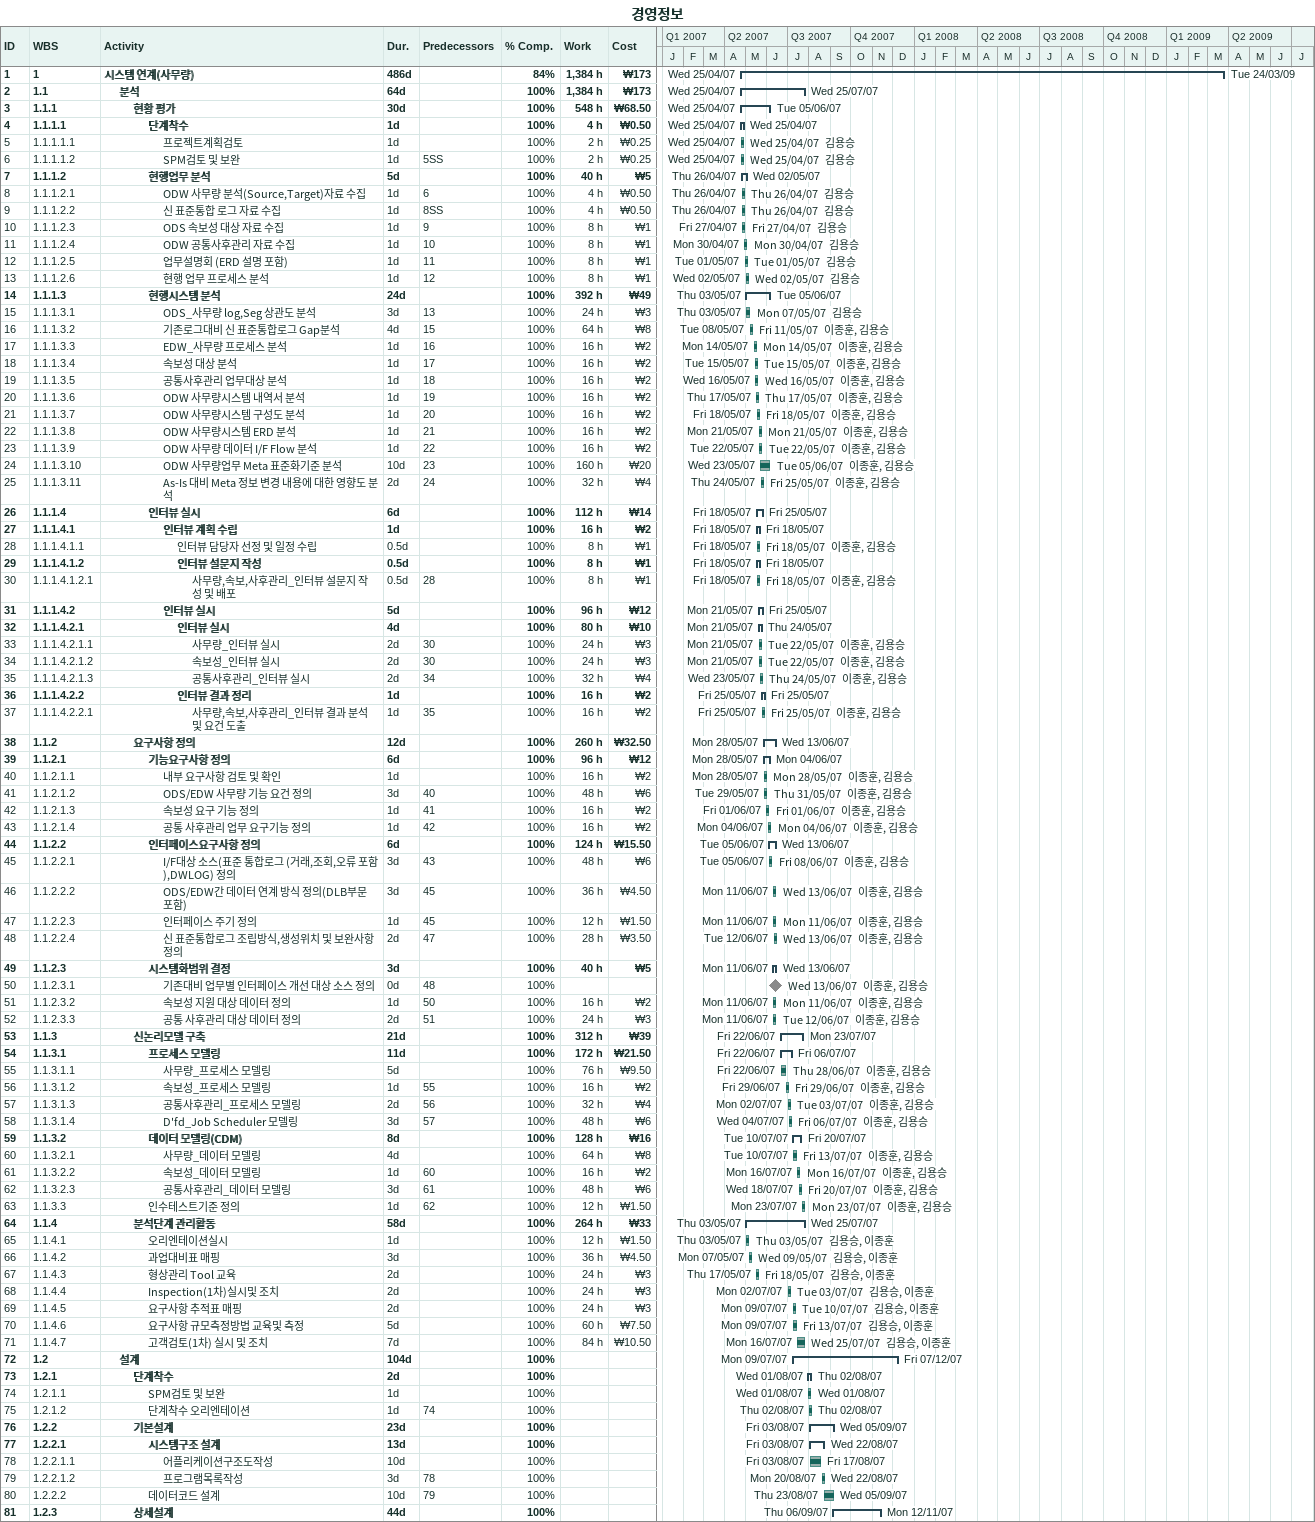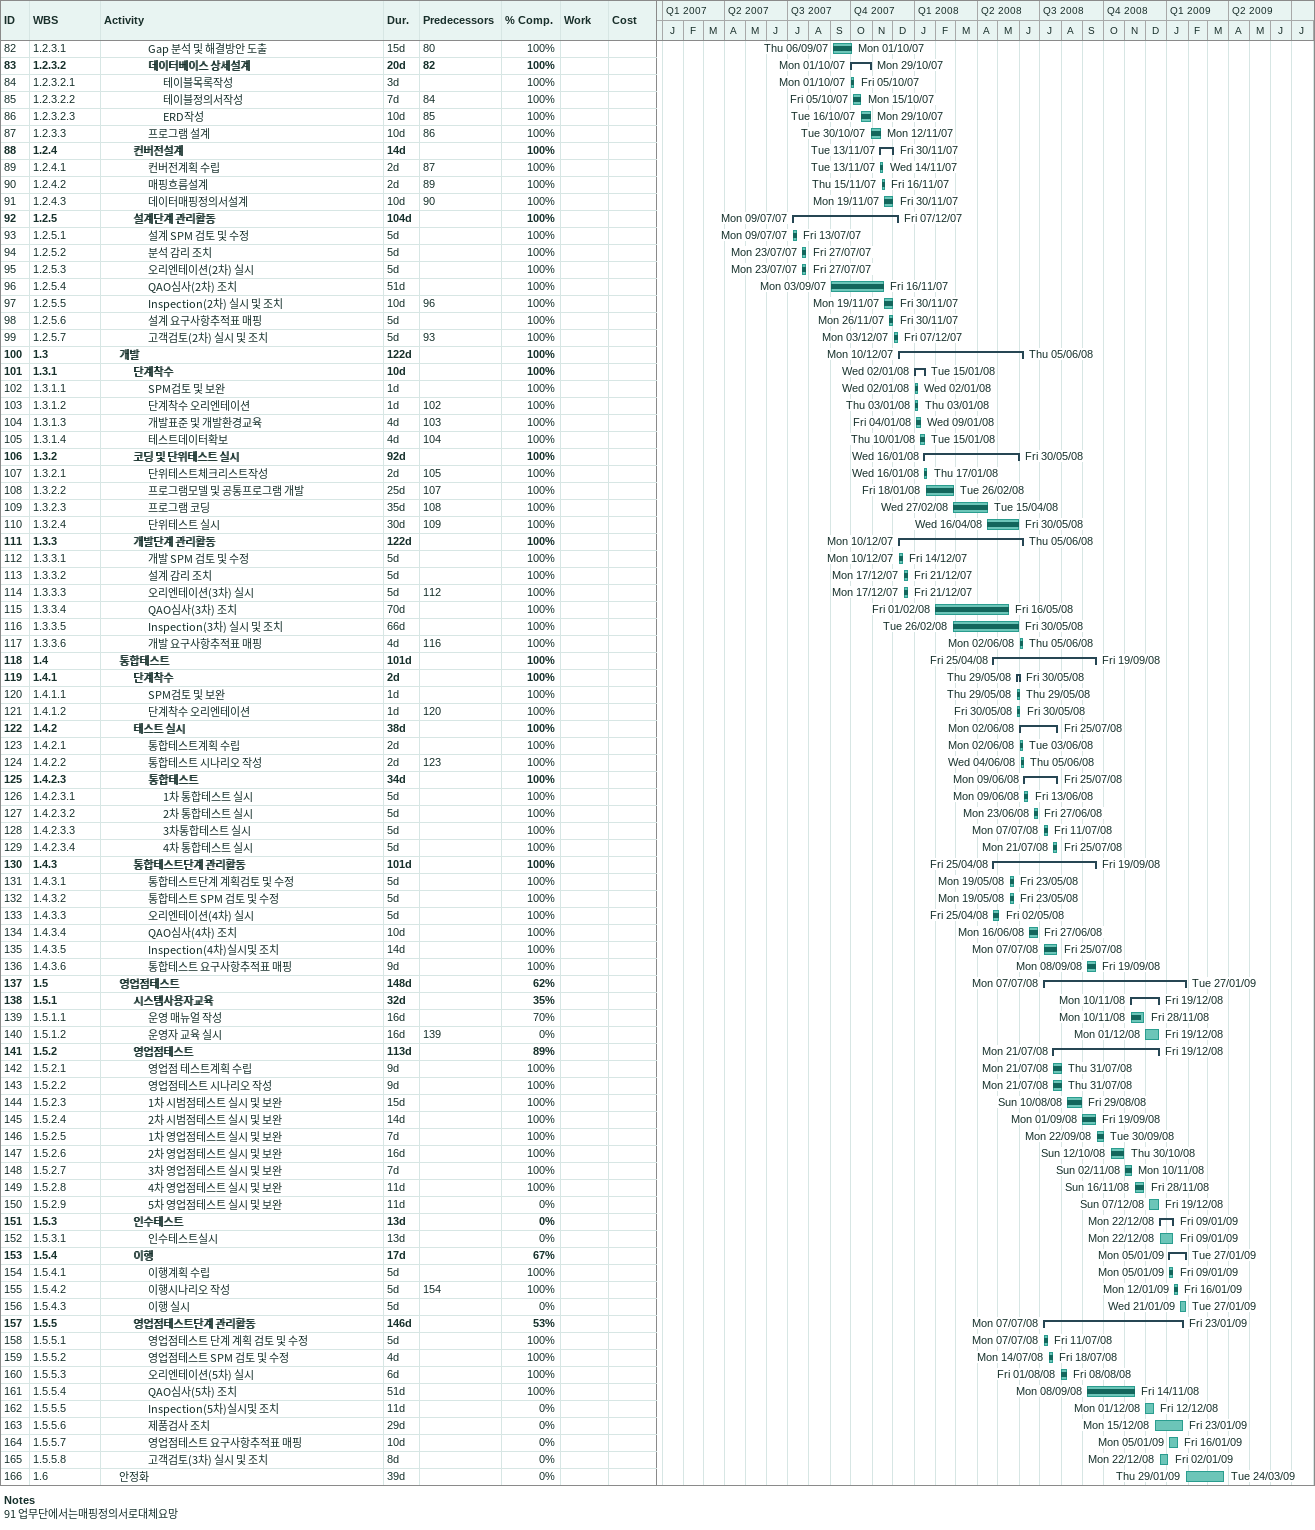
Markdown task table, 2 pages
경영정보

| ID | WBS | Task | Duration | Start | Finish | Predecessors | Resources | % complete | Work (h) | Cost (₩) |
|---|---|---|---|---|---|---|---|---|---|---|
| 1 | 1 | **시스템 연계(사무량)** | 486d | 2007-04-25 | 2009-03-24 |  |  | 84 | 1384 | 173 |
| 2 | 1.1 | **분석** | 64d | 2007-04-25 | 2007-07-25 |  |  | 100 | 1384 | 173 |
| 3 | 1.1.1 | **현황 평가** | 30d | 2007-04-25 | 2007-06-05 |  |  | 100 | 548 | 68.50 |
| 4 | 1.1.1.1 | **단계착수** | 1d | 2007-04-25 | 2007-04-25 |  |  | 100 | 4 | 0.50 |
| 5 | 1.1.1.1.1 | 프로젝트계획검토 | 1d | 2007-04-25 | 2007-04-25 |  | 김용승 | 100 | 2 | 0.25 |
| 6 | 1.1.1.1.2 | SPM검토 및 보완 | 1d | 2007-04-25 | 2007-04-25 | 5SS | 김용승 | 100 | 2 | 0.25 |
| 7 | 1.1.1.2 | **현행업무 분석** | 5d | 2007-04-26 | 2007-05-02 |  |  | 100 | 40 | 5 |
| 8 | 1.1.1.2.1 | ODW 사무량 분석(Source,Target)자료 수집 | 1d | 2007-04-26 | 2007-04-26 | 6 | 김용승 | 100 | 4 | 0.50 |
| 9 | 1.1.1.2.2 | 신 표준통합 로그 자료 수집 | 1d | 2007-04-26 | 2007-04-26 | 8SS | 김용승 | 100 | 4 | 0.50 |
| 10 | 1.1.1.2.3 | ODS 속보성 대상 자료 수집 | 1d | 2007-04-27 | 2007-04-27 | 9 | 김용승 | 100 | 8 | 1 |
| 11 | 1.1.1.2.4 | ODW 공통사후관리 자료 수집 | 1d | 2007-04-30 | 2007-04-30 | 10 | 김용승 | 100 | 8 | 1 |
| 12 | 1.1.1.2.5 | 업무설명회 (ERD 설명 포함) | 1d | 2007-05-01 | 2007-05-01 | 11 | 김용승 | 100 | 8 | 1 |
| 13 | 1.1.1.2.6 | 현행 업무 프로세스 분석 | 1d | 2007-05-02 | 2007-05-02 | 12 | 김용승 | 100 | 8 | 1 |
| 14 | 1.1.1.3 | **현행시스템 분석** | 24d | 2007-05-03 | 2007-06-05 |  |  | 100 | 392 | 49 |
| 15 | 1.1.1.3.1 | ODS_사무량 log,Seg 상관도 분석 | 3d | 2007-05-03 | 2007-05-07 | 13 | 김용승 | 100 | 24 | 3 |
| 16 | 1.1.1.3.2 | 기존로그대비 신 표준통합로그 Gap분석 | 4d | 2007-05-08 | 2007-05-11 | 15 | 이종훈, 김용승 | 100 | 64 | 8 |
| 17 | 1.1.1.3.3 | EDW_사무량 프로세스 분석 | 1d | 2007-05-14 | 2007-05-14 | 16 | 이종훈, 김용승 | 100 | 16 | 2 |
| 18 | 1.1.1.3.4 | 속보성 대상 분석 | 1d | 2007-05-15 | 2007-05-15 | 17 | 이종훈, 김용승 | 100 | 16 | 2 |
| 19 | 1.1.1.3.5 | 공통사후관리 업무대상 분석 | 1d | 2007-05-16 | 2007-05-16 | 18 | 이종훈, 김용승 | 100 | 16 | 2 |
| 20 | 1.1.1.3.6 | ODW 사무량시스템 내역서 분석 | 1d | 2007-05-17 | 2007-05-17 | 19 | 이종훈, 김용승 | 100 | 16 | 2 |
| 21 | 1.1.1.3.7 | ODW 사무량시스템 구성도 분석 | 1d | 2007-05-18 | 2007-05-18 | 20 | 이종훈, 김용승 | 100 | 16 | 2 |
| 22 | 1.1.1.3.8 | ODW 사무량시스템 ERD 분석 | 1d | 2007-05-21 | 2007-05-21 | 21 | 이종훈, 김용승 | 100 | 16 | 2 |
| 23 | 1.1.1.3.9 | ODW 사무량 데이터 I/F Flow 분석 | 1d | 2007-05-22 | 2007-05-22 | 22 | 이종훈, 김용승 | 100 | 16 | 2 |
| 24 | 1.1.1.3.10 | ODW 사무량업무 Meta 표준화기준 분석 | 10d | 2007-05-23 | 2007-06-05 | 23 | 이종훈, 김용승 | 100 | 160 | 20 |
| 25 | 1.1.1.3.11 | As-Is 대비 Meta 정보 변경 내용에 대한 영향도 분석 | 2d | 2007-05-24 | 2007-05-25 | 24 | 이종훈, 김용승 | 100 | 32 | 4 |
| 26 | 1.1.1.4 | **인터뷰 실시** | 6d | 2007-05-18 | 2007-05-25 |  |  | 100 | 112 | 14 |
| 27 | 1.1.1.4.1 | **인터뷰 계획 수립** | 1d | 2007-05-18 | 2007-05-18 |  |  | 100 | 16 | 2 |
| 28 | 1.1.1.4.1.1 | 인터뷰 담당자 선정 및 일정 수립 | 0.5d | 2007-05-18 | 2007-05-18 |  | 이종훈, 김용승 | 100 | 8 | 1 |
| 29 | 1.1.1.4.1.2 | **인터뷰 설문지 작성** | 0.5d | 2007-05-18 | 2007-05-18 |  |  | 100 | 8 | 1 |
| 30 | 1.1.1.4.1.2.1 | 사무량,속보,사후관리_인터뷰 설문지 작성 및 배포 | 0.5d | 2007-05-18 | 2007-05-18 | 28 | 이종훈, 김용승 | 100 | 8 | 1 |
| 31 | 1.1.1.4.2 | **인터뷰 실시** | 5d | 2007-05-21 | 2007-05-25 |  |  | 100 | 96 | 12 |
| 32 | 1.1.1.4.2.1 | **인터뷰 실시** | 4d | 2007-05-21 | 2007-05-24 |  |  | 100 | 80 | 10 |
| 33 | 1.1.1.4.2.1.1 | 사무량_인터뷰 실시 | 2d | 2007-05-21 | 2007-05-22 | 30 | 이종훈, 김용승 | 100 | 24 | 3 |
| 34 | 1.1.1.4.2.1.2 | 속보성_인터뷰 실시 | 2d | 2007-05-21 | 2007-05-22 | 30 | 이종훈, 김용승 | 100 | 24 | 3 |
| 35 | 1.1.1.4.2.1.3 | 공통사후관리_인터뷰 실시 | 2d | 2007-05-23 | 2007-05-24 | 34 | 이종훈, 김용승 | 100 | 32 | 4 |
| 36 | 1.1.1.4.2.2 | **인터뷰 결과 정리** | 1d | 2007-05-25 | 2007-05-25 |  |  | 100 | 16 | 2 |
| 37 | 1.1.1.4.2.2.1 | 사무량,속보,사후관리_인터뷰 결과 분석 및 요건 도출 | 1d | 2007-05-25 | 2007-05-25 | 35 | 이종훈, 김용승 | 100 | 16 | 2 |
| 38 | 1.1.2 | **요구사항 정의** | 12d | 2007-05-28 | 2007-06-13 |  |  | 100 | 260 | 32.50 |
| 39 | 1.1.2.1 | **기능요구사항 정의** | 6d | 2007-05-28 | 2007-06-04 |  |  | 100 | 96 | 12 |
| 40 | 1.1.2.1.1 | 내부 요구사항 검토 및 확인 | 1d | 2007-05-28 | 2007-05-28 |  | 이종훈, 김용승 | 100 | 16 | 2 |
| 41 | 1.1.2.1.2 | ODS/EDW 사무량 기능 요건 정의 | 3d | 2007-05-29 | 2007-05-31 | 40 | 이종훈, 김용승 | 100 | 48 | 6 |
| 42 | 1.1.2.1.3 | 속보성 요구 기능 정의 | 1d | 2007-06-01 | 2007-06-01 | 41 | 이종훈, 김용승 | 100 | 16 | 2 |
| 43 | 1.1.2.1.4 | 공통 사후관리 업무 요구기능 정의 | 1d | 2007-06-04 | 2007-06-04 | 42 | 이종훈, 김용승 | 100 | 16 | 2 |
| 44 | 1.1.2.2 | **인터페이스요구사항 정의** | 6d | 2007-06-05 | 2007-06-13 |  |  | 100 | 124 | 15.50 |
| 45 | 1.1.2.2.1 | I/F대상 소스(표준 통합로그 (거래,조회,오류 포함),DWLOG) 정의 | 3d | 2007-06-05 | 2007-06-08 | 43 | 이종훈, 김용승 | 100 | 48 | 6 |
| 46 | 1.1.2.2.2 | ODS/EDW간 데이터 연계 방식 정의(DLB부문 포함) | 3d | 2007-06-11 | 2007-06-13 | 45 | 이종훈, 김용승 | 100 | 36 | 4.50 |
| 47 | 1.1.2.2.3 | 인터페이스 주기 정의 | 1d | 2007-06-11 | 2007-06-11 | 45 | 이종훈, 김용승 | 100 | 12 | 1.50 |
| 48 | 1.1.2.2.4 | 신 표준통합로그 조립방식,생성위치 및 보완사항 정의 | 2d | 2007-06-12 | 2007-06-13 | 47 | 이종훈, 김용승 | 100 | 28 | 3.50 |
| 49 | 1.1.2.3 | **시스템화범위 결정** | 3d | 2007-06-11 | 2007-06-13 |  |  | 100 | 40 | 5 |
| 50 | 1.1.2.3.1 | 기존대비 업무별 인터페이스 개선 대상 소스 정의 | 0d | 2007-06-13 | 2007-06-13 | 48 | 이종훈, 김용승 | 100 |  |  |
| 51 | 1.1.2.3.2 | 속보성 지원 대상 데이터 정의 | 1d | 2007-06-11 | 2007-06-11 | 50 | 이종훈, 김용승 | 100 | 16 | 2 |
| 52 | 1.1.2.3.3 | 공통 사후관리 대상 데이터 정의 | 2d | 2007-06-11 | 2007-06-12 | 51 | 이종훈, 김용승 | 100 | 24 | 3 |
| 53 | 1.1.3 | **신논리모델 구축** | 21d | 2007-06-22 | 2007-07-23 |  |  | 100 | 312 | 39 |
| 54 | 1.1.3.1 | **프로세스 모델링** | 11d | 2007-06-22 | 2007-07-06 |  |  | 100 | 172 | 21.50 |
| 55 | 1.1.3.1.1 | 사무량_프로세스 모델링 | 5d | 2007-06-22 | 2007-06-28 |  | 이종훈, 김용승 | 100 | 76 | 9.50 |
| 56 | 1.1.3.1.2 | 속보성_프로세스 모델링 | 1d | 2007-06-29 | 2007-06-29 | 55 | 이종훈, 김용승 | 100 | 16 | 2 |
| 57 | 1.1.3.1.3 | 공통사후관리_프로세스 모델링 | 2d | 2007-07-02 | 2007-07-03 | 56 | 이종훈, 김용승 | 100 | 32 | 4 |
| 58 | 1.1.3.1.4 | D'fd_Job Scheduler 모델링 | 3d | 2007-07-04 | 2007-07-06 | 57 | 이종훈, 김용승 | 100 | 48 | 6 |
| 59 | 1.1.3.2 | **데이터 모델링(CDM)** | 8d | 2007-07-10 | 2007-07-20 |  |  | 100 | 128 | 16 |
| 60 | 1.1.3.2.1 | 사무량_데이터 모델링 | 4d | 2007-07-10 | 2007-07-13 |  | 이종훈, 김용승 | 100 | 64 | 8 |
| 61 | 1.1.3.2.2 | 속보성_데이터 모델링 | 1d | 2007-07-16 | 2007-07-16 | 60 | 이종훈, 김용승 | 100 | 16 | 2 |
| 62 | 1.1.3.2.3 | 공통사후관리_데이터 모델링 | 3d | 2007-07-18 | 2007-07-20 | 61 | 이종훈, 김용승 | 100 | 48 | 6 |
| 63 | 1.1.3.3 | 인수테스트기준 정의 | 1d | 2007-07-23 | 2007-07-23 | 62 | 이종훈, 김용승 | 100 | 12 | 1.50 |
| 64 | 1.1.4 | **분석단계 관리활동** | 58d | 2007-05-03 | 2007-07-25 |  |  | 100 | 264 | 33 |
| 65 | 1.1.4.1 | 오리엔테이션실시 | 1d | 2007-05-03 | 2007-05-03 |  | 김용승, 이종훈 | 100 | 12 | 1.50 |
| 66 | 1.1.4.2 | 과업대비표 매핑 | 3d | 2007-05-07 | 2007-05-09 |  | 김용승, 이종훈 | 100 | 36 | 4.50 |
| 67 | 1.1.4.3 | 형상관리 Tool 교육 | 2d | 2007-05-17 | 2007-05-18 |  | 김용승, 이종훈 | 100 | 24 | 3 |
| 68 | 1.1.4.4 | Inspection(1차)실시및 조치 | 2d | 2007-07-02 | 2007-07-03 |  | 김용승, 이종훈 | 100 | 24 | 3 |
| 69 | 1.1.4.5 | 요구사항 추적표 매핑 | 2d | 2007-07-09 | 2007-07-10 |  | 김용승, 이종훈 | 100 | 24 | 3 |
| 70 | 1.1.4.6 | 요구사항 규모측정방법 교육및 측정 | 5d | 2007-07-09 | 2007-07-13 |  | 김용승, 이종훈 | 100 | 60 | 7.50 |
| 71 | 1.1.4.7 | 고객검토(1차) 실시 및 조치 | 7d | 2007-07-16 | 2007-07-25 |  | 김용승, 이종훈 | 100 | 84 | 10.50 |
| 72 | 1.2 | **설계** | 104d | 2007-07-09 | 2007-12-07 |  |  | 100 |  |  |
| 73 | 1.2.1 | **단계착수** | 2d | 2007-08-01 | 2007-08-02 |  |  | 100 |  |  |
| 74 | 1.2.1.1 | SPM검토 및 보완 | 1d | 2007-08-01 | 2007-08-01 |  |  | 100 |  |  |
| 75 | 1.2.1.2 | 단계착수 오리엔테이션 | 1d | 2007-08-02 | 2007-08-02 | 74 |  | 100 |  |  |
| 76 | 1.2.2 | **기본설계** | 23d | 2007-08-03 | 2007-09-05 |  |  | 100 |  |  |
| 77 | 1.2.2.1 | **시스템구조 설계** | 13d | 2007-08-03 | 2007-08-22 |  |  | 100 |  |  |
| 78 | 1.2.2.1.1 | 어플리케이션구조도작성 | 10d | 2007-08-03 | 2007-08-17 |  |  | 100 |  |  |
| 79 | 1.2.2.1.2 | 프로그램목록작성 | 3d | 2007-08-20 | 2007-08-22 | 78 |  | 100 |  |  |
| 80 | 1.2.2.2 | 데이터코드 설계 | 10d | 2007-08-23 | 2007-09-05 | 79 |  | 100 |  |  |
| 81 | 1.2.3 | **상세설계** | 44d | 2007-09-06 | 2007-11-12 |  |  | 100 |  |  |
| 82 | 1.2.3.1 | Gap 분석 및 해결방안 도출 | 15d | 2007-09-06 | 2007-10-01 | 80 |  | 100 |  |  |
| 83 | 1.2.3.2 | **데이터베이스 상세설계** | 20d | 2007-10-01 | 2007-10-29 | 82 |  | 100 |  |  |
| 84 | 1.2.3.2.1 | 테이블목록작성 | 3d | 2007-10-01 | 2007-10-05 |  |  | 100 |  |  |
| 85 | 1.2.3.2.2 | 테이블정의서작성 | 7d | 2007-10-05 | 2007-10-15 | 84 |  | 100 |  |  |
| 86 | 1.2.3.2.3 | ERD작성 | 10d | 2007-10-16 | 2007-10-29 | 85 |  | 100 |  |  |
| 87 | 1.2.3.3 | 프로그램 설계 | 10d | 2007-10-30 | 2007-11-12 | 86 |  | 100 |  |  |
| 88 | 1.2.4 | **컨버전설계** | 14d | 2007-11-13 | 2007-11-30 |  |  | 100 |  |  |
| 89 | 1.2.4.1 | 컨버전계획 수립 | 2d | 2007-11-13 | 2007-11-14 | 87 |  | 100 |  |  |
| 90 | 1.2.4.2 | 매핑흐름설계 | 2d | 2007-11-15 | 2007-11-16 | 89 |  | 100 |  |  |
| 91 | 1.2.4.3 | 데이터매핑정의서설계 | 10d | 2007-11-19 | 2007-11-30 | 90 |  | 100 |  |  |
| 92 | 1.2.5 | **설계단계 관리활동** | 104d | 2007-07-09 | 2007-12-07 |  |  | 100 |  |  |
| 93 | 1.2.5.1 | 설계 SPM 검토 및 수정 | 5d | 2007-07-09 | 2007-07-13 |  |  | 100 |  |  |
| 94 | 1.2.5.2 | 분석 감리 조치 | 5d | 2007-07-23 | 2007-07-27 |  |  | 100 |  |  |
| 95 | 1.2.5.3 | 오리엔테이션(2차) 실시 | 5d | 2007-07-23 | 2007-07-27 |  |  | 100 |  |  |
| 96 | 1.2.5.4 | QAO심사(2차) 조치 | 51d | 2007-09-03 | 2007-11-16 |  |  | 100 |  |  |
| 97 | 1.2.5.5 | Inspection(2차) 실시 및 조치 | 10d | 2007-11-19 | 2007-11-30 | 96 |  | 100 |  |  |
| 98 | 1.2.5.6 | 설계 요구사항추적표 매핑 | 5d | 2007-11-26 | 2007-11-30 |  |  | 100 |  |  |
| 99 | 1.2.5.7 | 고객검토(2차) 실시 및 조치 | 5d | 2007-12-03 | 2007-12-07 | 93 |  | 100 |  |  |
| 100 | 1.3 | **개발** | 122d | 2007-12-10 | 2008-06-05 |  |  | 100 |  |  |
| 101 | 1.3.1 | **단계착수** | 10d | 2008-01-02 | 2008-01-15 |  |  | 100 |  |  |
| 102 | 1.3.1.1 | SPM검토 및 보완 | 1d | 2008-01-02 | 2008-01-02 |  |  | 100 |  |  |
| 103 | 1.3.1.2 | 단계착수 오리엔테이션 | 1d | 2008-01-03 | 2008-01-03 | 102 |  | 100 |  |  |
| 104 | 1.3.1.3 | 개발표준 및 개발환경교육 | 4d | 2008-01-04 | 2008-01-09 | 103 |  | 100 |  |  |
| 105 | 1.3.1.4 | 테스트데이터확보 | 4d | 2008-01-10 | 2008-01-15 | 104 |  | 100 |  |  |
| 106 | 1.3.2 | **코딩 및 단위테스트 실시** | 92d | 2008-01-16 | 2008-05-30 |  |  | 100 |  |  |
| 107 | 1.3.2.1 | 단위테스트체크리스트작성 | 2d | 2008-01-16 | 2008-01-17 | 105 |  | 100 |  |  |
| 108 | 1.3.2.2 | 프로그램모델 및 공통프로그램 개발 | 25d | 2008-01-18 | 2008-02-26 | 107 |  | 100 |  |  |
| 109 | 1.3.2.3 | 프로그램 코딩 | 35d | 2008-02-27 | 2008-04-15 | 108 |  | 100 |  |  |
| 110 | 1.3.2.4 | 단위테스트 실시 | 30d | 2008-04-16 | 2008-05-30 | 109 |  | 100 |  |  |
| 111 | 1.3.3 | **개발단계 관리활동** | 122d | 2007-12-10 | 2008-06-05 |  |  | 100 |  |  |
| 112 | 1.3.3.1 | 개발 SPM 검토 및 수정 | 5d | 2007-12-10 | 2007-12-14 |  |  | 100 |  |  |
| 113 | 1.3.3.2 | 설계 감리 조치 | 5d | 2007-12-17 | 2007-12-21 |  |  | 100 |  |  |
| 114 | 1.3.3.3 | 오리엔테이션(3차) 실시 | 5d | 2007-12-17 | 2007-12-21 | 112 |  | 100 |  |  |
| 115 | 1.3.3.4 | QAO심사(3차) 조치 | 70d | 2008-02-01 | 2008-05-16 |  |  | 100 |  |  |
| 116 | 1.3.3.5 | Inspection(3차) 실시 및 조치 | 66d | 2008-02-26 | 2008-05-30 |  |  | 100 |  |  |
| 117 | 1.3.3.6 | 개발 요구사항추적표 매핑 | 4d | 2008-06-02 | 2008-06-05 | 116 |  | 100 |  |  |
| 118 | 1.4 | **통합테스트** | 101d | 2008-04-25 | 2008-09-19 |  |  | 100 |  |  |
| 119 | 1.4.1 | **단계착수** | 2d | 2008-05-29 | 2008-05-30 |  |  | 100 |  |  |
| 120 | 1.4.1.1 | SPM검토 및 보완 | 1d | 2008-05-29 | 2008-05-29 |  |  | 100 |  |  |
| 121 | 1.4.1.2 | 단계착수 오리엔테이션 | 1d | 2008-05-30 | 2008-05-30 | 120 |  | 100 |  |  |
| 122 | 1.4.2 | **테스트 실시** | 38d | 2008-06-02 | 2008-07-25 |  |  | 100 |  |  |
| 123 | 1.4.2.1 | 통합테스트계획 수립 | 2d | 2008-06-02 | 2008-06-03 |  |  | 100 |  |  |
| 124 | 1.4.2.2 | 통합테스트 시나리오 작성 | 2d | 2008-06-04 | 2008-06-05 | 123 |  | 100 |  |  |
| 125 | 1.4.2.3 | **통합테스트** | 34d | 2008-06-09 | 2008-07-25 |  |  | 100 |  |  |
| 126 | 1.4.2.3.1 | 1차 통합테스트 실시 | 5d | 2008-06-09 | 2008-06-13 |  |  | 100 |  |  |
| 127 | 1.4.2.3.2 | 2차 통합테스트 실시 | 5d | 2008-06-23 | 2008-06-27 |  |  | 100 |  |  |
| 128 | 1.4.2.3.3 | 3차통합테스트 실시 | 5d | 2008-07-07 | 2008-07-11 |  |  | 100 |  |  |
| 129 | 1.4.2.3.4 | 4차 통합테스트 실시 | 5d | 2008-07-21 | 2008-07-25 |  |  | 100 |  |  |
| 130 | 1.4.3 | **통합테스트단계 관리활동** | 101d | 2008-04-25 | 2008-09-19 |  |  | 100 |  |  |
| 131 | 1.4.3.1 | 통합테스트단계 계획검토 및 수정 | 5d | 2008-05-19 | 2008-05-23 |  |  | 100 |  |  |
| 132 | 1.4.3.2 | 통합테스트 SPM 검토 및 수정 | 5d | 2008-05-19 | 2008-05-23 |  |  | 100 |  |  |
| 133 | 1.4.3.3 | 오리엔테이션(4차) 실시 | 5d | 2008-04-25 | 2008-05-02 |  |  | 100 |  |  |
| 134 | 1.4.3.4 | QAO심사(4차) 조치 | 10d | 2008-06-16 | 2008-06-27 |  |  | 100 |  |  |
| 135 | 1.4.3.5 | Inspection(4차)실시및 조치 | 14d | 2008-07-07 | 2008-07-25 |  |  | 100 |  |  |
| 136 | 1.4.3.6 | 통합테스트 요구사항추적표 매핑 | 9d | 2008-09-08 | 2008-09-19 |  |  | 100 |  |  |
| 137 | 1.5 | **영업점테스트** | 148d | 2008-07-07 | 2009-01-27 |  |  | 62 |  |  |
| 138 | 1.5.1 | **시스템사용자교육** | 32d | 2008-11-10 | 2008-12-19 |  |  | 35 |  |  |
| 139 | 1.5.1.1 | 운영 매뉴얼 작성 | 16d | 2008-11-10 | 2008-11-28 |  |  | 70 |  |  |
| 140 | 1.5.1.2 | 운영자 교육 실시 | 16d | 2008-12-01 | 2008-12-19 | 139 |  | 0 |  |  |
| 141 | 1.5.2 | **영업점테스트** | 113d | 2008-07-21 | 2008-12-19 |  |  | 89 |  |  |
| 142 | 1.5.2.1 | 영업점 테스트계획 수립 | 9d | 2008-07-21 | 2008-07-31 |  |  | 100 |  |  |
| 143 | 1.5.2.2 | 영업점테스트 시나리오 작성 | 9d | 2008-07-21 | 2008-07-31 |  |  | 100 |  |  |
| 144 | 1.5.2.3 | 1차 시범점테스트 실시 및 보완 | 15d | 2008-08-10 | 2008-08-29 |  |  | 100 |  |  |
| 145 | 1.5.2.4 | 2차 시범점테스트 실시 및 보완 | 14d | 2008-09-01 | 2008-09-19 |  |  | 100 |  |  |
| 146 | 1.5.2.5 | 1차 영업점테스트 실시 및 보완 | 7d | 2008-09-22 | 2008-09-30 |  |  | 100 |  |  |
| 147 | 1.5.2.6 | 2차 영업점테스트 실시 및 보완 | 16d | 2008-10-12 | 2008-10-30 |  |  | 100 |  |  |
| 148 | 1.5.2.7 | 3차 영업점테스트 실시 및 보완 | 7d | 2008-11-02 | 2008-11-10 |  |  | 100 |  |  |
| 149 | 1.5.2.8 | 4차 영업점테스트 실시 및 보완 | 11d | 2008-11-16 | 2008-11-28 |  |  | 100 |  |  |
| 150 | 1.5.2.9 | 5차 영업점테스트 실시 및 보완 | 11d | 2008-12-07 | 2008-12-19 |  |  | 0 |  |  |
| 151 | 1.5.3 | **인수테스트** | 13d | 2008-12-22 | 2009-01-09 |  |  | 0 |  |  |
| 152 | 1.5.3.1 | 인수테스트실시 | 13d | 2008-12-22 | 2009-01-09 |  |  | 0 |  |  |
| 153 | 1.5.4 | **이행** | 17d | 2009-01-05 | 2009-01-27 |  |  | 67 |  |  |
| 154 | 1.5.4.1 | 이행계획 수립 | 5d | 2009-01-05 | 2009-01-09 |  |  | 100 |  |  |
| 155 | 1.5.4.2 | 이행시나리오 작성 | 5d | 2009-01-12 | 2009-01-16 | 154 |  | 100 |  |  |
| 156 | 1.5.4.3 | 이행 실시 | 5d | 2009-01-21 | 2009-01-27 |  |  | 0 |  |  |
| 157 | 1.5.5 | **영업점테스트단계 관리활동** | 146d | 2008-07-07 | 2009-01-23 |  |  | 53 |  |  |
| 158 | 1.5.5.1 | 영업점테스트 단계 계획 검토 및 수정 | 5d | 2008-07-07 | 2008-07-11 |  |  | 100 |  |  |
| 159 | 1.5.5.2 | 영업점테스트 SPM 검토 및 수정 | 4d | 2008-07-14 | 2008-07-18 |  |  | 100 |  |  |
| 160 | 1.5.5.3 | 오리엔테이션(5차) 실시 | 6d | 2008-08-01 | 2008-08-08 |  |  | 100 |  |  |
| 161 | 1.5.5.4 | QAO심사(5차) 조치 | 51d | 2008-09-08 | 2008-11-14 |  |  | 100 |  |  |
| 162 | 1.5.5.5 | Inspection(5차)실시및 조치 | 11d | 2008-12-01 | 2008-12-12 |  |  | 0 |  |  |
| 163 | 1.5.5.6 | 제품검사 조치 | 29d | 2008-12-15 | 2009-01-23 |  |  | 0 |  |  |
| 164 | 1.5.5.7 | 영업점테스트 요구사항추적표 매핑 | 10d | 2009-01-05 | 2009-01-16 |  |  | 0 |  |  |
| 165 | 1.5.5.8 | 고객검토(3차) 실시 및 조치 | 8d | 2008-12-22 | 2009-01-02 |  |  | 0 |  |  |
| 166 | 1.6 | 안정화 | 39d | 2009-01-29 | 2009-03-24 |  |  | 0 |  |  |

Notes
- 91: 업무단에서는 매핑정의서로 대체요망
